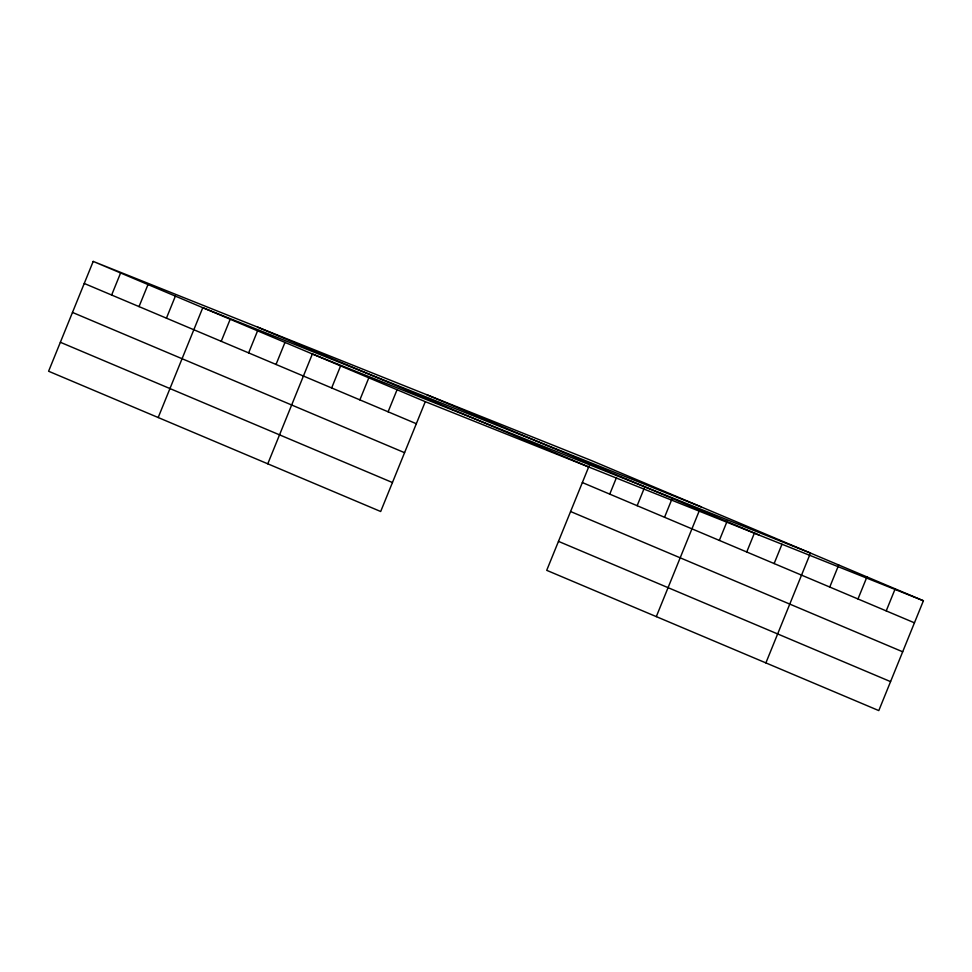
<?xml version="1.0" encoding="UTF-8"?>
<svg xmlns="http://www.w3.org/2000/svg" width="972" height="972" viewBox="0 0 972 972"><rect width="100%" height="100%" fill="white"/><g stroke="black" fill="none" stroke-linecap="round" stroke-linejoin="round"><path stroke-width="1.46" d="M93.203 261.407L48.6 371.243L380.684 511.503L425.286 401.667L93.203 261.407L591.316 460.497L923.4 600.757L878.797 710.593L546.714 570.333L589.068 466.013M111.634 295.038L120.601 272.974M139.032 306.605L147.999 284.553M166.431 318.172L175.385 296.12M158.193 417.523L202.784 307.687L700.897 506.789M221.227 341.318L230.182 319.266M248.625 352.897L257.58 330.832M276.024 364.464L284.978 342.411M267.774 463.814L312.377 353.978L810.49 553.068M331.646 387.962L340.601 365.897M359.871 399.881L368.825 377.816M388.107 411.8L397.062 389.748M609.748 494.128L616.467 477.592M637.146 505.695L644.424 487.774M664.544 517.274L671.822 499.353M656.307 616.625L699.22 510.92M719.341 540.42L727.178 521.114M746.739 551.987L754.576 532.68M774.137 563.553L781.974 544.259M765.887 662.904L809.931 554.453M829.76 587.052L838.715 564.999M857.984 598.971L866.951 576.918M886.221 610.89L895.176 588.838M425.286 401.667L923.4 600.757M426.939 394.802L759.023 535.062M257.58 327.102L589.664 467.362M582.362 482.562L914.445 622.821M84.248 283.46L416.332 423.719M570.588 511.527L902.684 651.787M72.475 312.425L404.571 452.685M558.475 541.368L890.559 681.627M60.361 342.278L392.445 482.537"/></g></svg>
